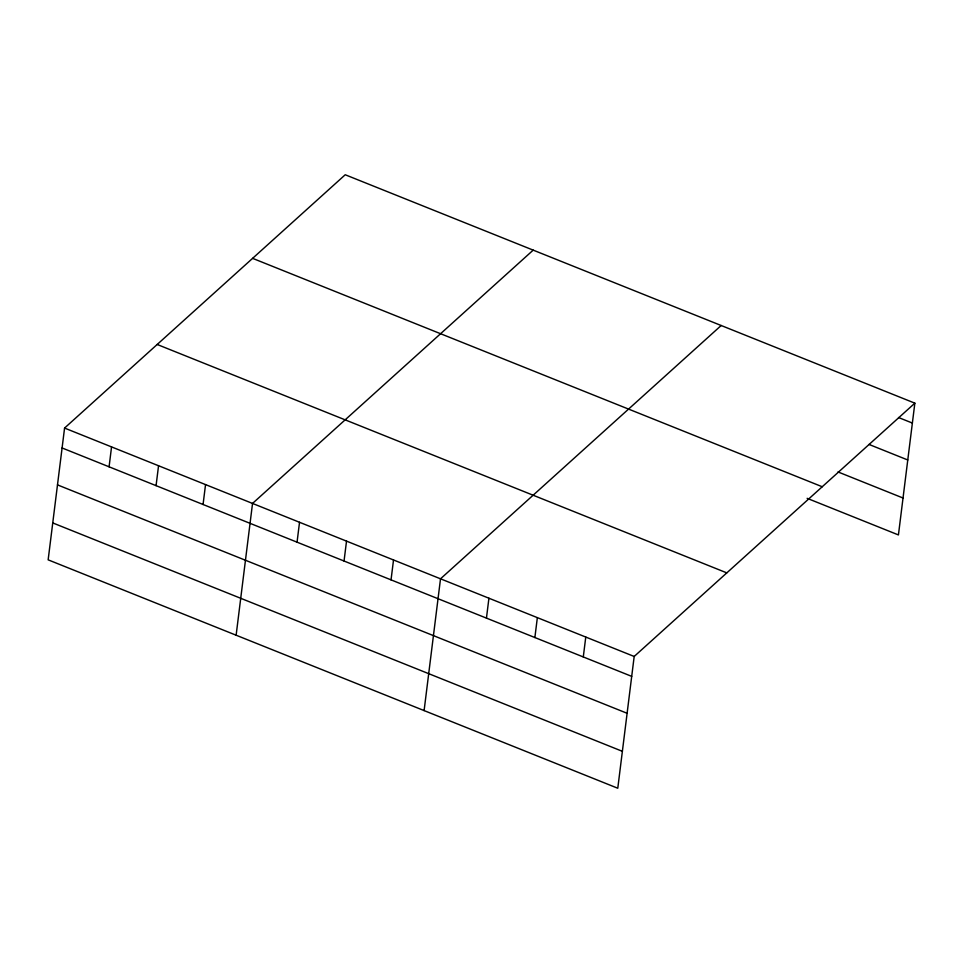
<?xml version="1.0" encoding="UTF-8"?>
<svg xmlns="http://www.w3.org/2000/svg" width="963" height="963" viewBox="0 0 963 963"><rect width="100%" height="100%" fill="white"/><g stroke="black" fill="none" stroke-linecap="round" stroke-linejoin="round"><path stroke-width="1.44" d="M64.569 428.066L48.15 559.84L617.777 788.24L634.184 656.465L914.85 403.16L345.223 174.76L64.569 428.066L634.184 656.465M109.084 466.814L111.552 446.904M156.066 485.653L158.546 465.755M203.061 504.504L205.54 484.594M236.128 635.207L252.535 503.432L533.201 250.127M297.049 542.181L299.529 522.283M344.044 561.032L346.524 541.122M391.038 579.87L393.518 559.96M424.105 710.586L440.512 578.811L721.179 325.506M486.447 618.126L488.927 598.228M534.874 637.542L537.354 617.632M583.289 656.959L585.769 637.049M914.85 403.16L898.431 534.934L807.138 498.328M898.539 417.521L912.37 423.058M869.035 444.449L907.772 459.977M838.015 471.942L903.029 498.015M252.607 258.349L822.233 486.748M157.186 344.477L726.8 572.877M62.089 447.964L631.704 676.363M57.491 484.883L627.106 713.282M52.748 522.921L622.375 751.321"/></g></svg>
